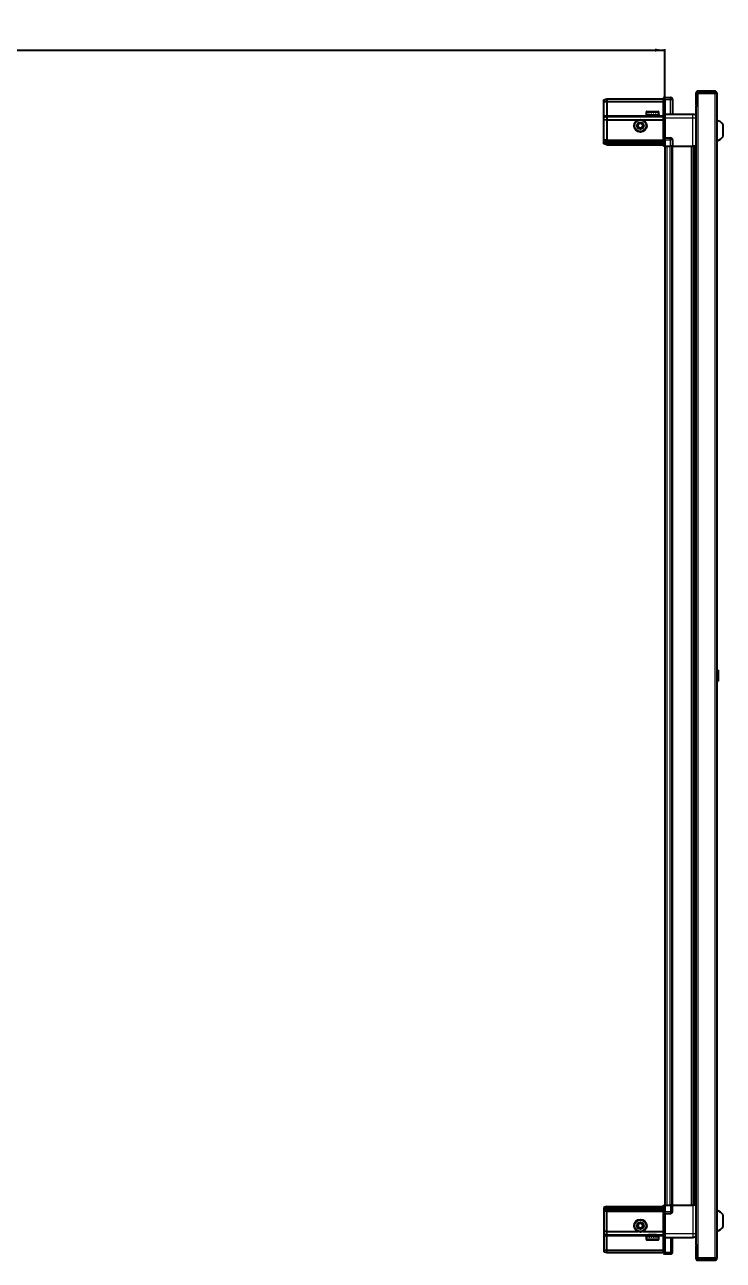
# Model space of a CAD drawing. Header units: millimetres. Extents: x 1315 to 5789, y -1245 to 1969.
# Drawn here: x 3740 to 4457, y 577 to 1844 of the extents above; entities that cross this region are included whole.
import ezdxf

# ---------------------------------------------------------------- set-up
doc = ezdxf.new("R2010")
doc.units = ezdxf.units.MM
doc.layers.add('FORMAT', color=7, linetype='Continuous')
doc.styles.add('SLDTEXTSTYLE0', font='TXT', dxfattribs={"width": 0.75})
doc.dimstyles.new('SLDDIMSTYLE0', dxfattribs={"dimtxt": 20, "dimasz": 10, "dimexe": 0, "dimexo": 0.0625, "dimgap": 5, "dimtad": 2, "dimdec": 1, "dimrnd": 1e-09, "dimzin": 12, "dimdsep": 46, "dimtxsty": 'SLDTEXTSTYLE0', "dimsah": 1, "dimcen": 0.09, "dimadec": 0, "dimazin": 3, "dimtfac": 1, "dimtofl": 0, "dimtmove": 0, "dimatfit": 3, "dimfxl": 0, "dimfrac": 2, "dimtolj": 1, "dimtzin": 12, "dimarcsym": 0})

# ---------------------------------------------------------------- blocks, each defined once
blk = doc.blocks.new('_D_6')
at = {"layer": 'FORMAT'}
for p, q in [((2897, 1719.3), (2897, 1818.8)), ((2897, 1817.8), (4397, 1817.8)), ((4397, 1719.3), (4397, 1818.8))]:
    blk.add_line(p, q, dxfattribs=at)
for points in [[(2897, 1817.8), (2907, 1816.3), (2907, 1819.4)], [(4397, 1817.8), (4387, 1819.4), (4387, 1816.3)]]:
    blk.add_solid(points, dxfattribs=at)
at = {"layer": 'FORMAT', "insert": (3617.4, 1843.6), "char_height": 20, "attachment_point": 1, "style": 'SLDTEXTSTYLE0'}
blk.add_mtext('1500', dxfattribs=at)

msp = doc.modelspace()

# ---------------------------------------------------------------- linework, layer by layer
at = {"color": 7, "linetype": 'Continuous', "lineweight": 25}
for p, q in [((4448.23, 1775.82), (4430.93, 1775.82)), ((4448.23, 1774.32), (4430.93, 1774.32)), ((4448.23, 1774.32), (4448.23, 1775.82)), ((4334.33, 1767.02), (4337.33, 1767.82)), ((4334.33, 1765.17), (4334.33, 1767.02)), ((4334.33, 1765.17), (4337.33, 1765.32)), ((4334.33, 1750.82), (4334.33, 1765.17)), ((4337.33, 1767.82), (4337.33, 1765.32)), ((4337.33, 1767.82), (4395.63, 1767.82)), ((4337.33, 1765.32), (4337.33, 1750.82)), ((4337.33, 1765.32), (4395.63, 1765.32)), ((4396.49, 1769.32), (4395.63, 1768.82)), ((4396.49, 1769.32), (4395.63, 1768.82)), ((4395.63, 1768.82), (4395.63, 1767.32)), ((4395.63, 1752.52), (4395.63, 1767.32)), ((4396.83, 1769.32), (4396.49, 1769.32)), ((4396.83, 1769.32), (4396.49, 1769.32)), ((4396.83, 1769.32), (4396.83, 1769.32)), ((4396.83, 1767.32), (4396.83, 1769.32)), ((4396.83, 1769.32), (4402.83, 1769.32)), ((4396.83, 1767.32), (4396.83, 1752.52)), ((4404.83, 1767.32), (4404.83, 1752.32)), ((4428.83, 1773.72), (4428.83, 1761.32)), ((4428.83, 1761.32), (4430.33, 1761.32)), ((4430.33, 1773.72), (4430.33, 1761.32)), ((4430.83, 1760.82), (4430.83, 1773.72)), ((4430.83, 1773.72), (4448.23, 1773.72)), ((4448.23, 1773.72), (4450.33, 1773.72)), ((4450.33, 1773.72), (4450.33, 578.92)), ((4334.33, 1749.02), (4334.33, 1750.82)), ((4334.33, 1749.02), (4337.33, 1749.82)), ((4334.33, 1745.99), (4334.33, 1749.02)), ((4337.33, 1750.82), (4337.33, 1749.82)), ((4337.33, 1749.82), (4337.33, 1746.32)), ((4337.33, 1749.82), (4395.63, 1749.82)), ((4377.83, 1754.22), (4377.83, 1751.32)), ((4377.83, 1751.32), (4377.86, 1751.32)), ((4377.98, 1751.82), (4377.86, 1751.82)), ((4377.86, 1751.82), (4377.86, 1751.32)), ((4377.86, 1751.32), (4377.98, 1751.32)), ((4377.98, 1751.82), (4377.98, 1751.32)), ((4377.98, 1751.32), (4378.39, 1751.32)), ((4378.73, 1751.82), (4378.39, 1751.82)), ((4378.39, 1751.82), (4378.39, 1751.32)), ((4378.39, 1751.32), (4378.73, 1751.32)), ((4378.63, 1755.02), (4390.03, 1755.02)), ((4378.73, 1751.82), (4378.73, 1751.32)), ((4378.73, 1751.32), (4379.51, 1751.32)), ((4380.03, 1751.82), (4379.51, 1751.82)), ((4379.51, 1751.82), (4379.51, 1751.32)), ((4379.51, 1751.32), (4380.03, 1751.32)), ((4379.93, 1751.32), (4379.93, 1751.22)), ((4379.93, 1751.22), (4388.73, 1751.22)), ((4380.03, 1751.82), (4380.03, 1751.32)), ((4380.03, 1751.32), (4381.09, 1751.32)), ((4380.33, 1750.82), (4381.02, 1750.34)), ((4380.33, 1750.82), (4388.33, 1750.82)), ((4381.02, 1750.34), (4380.33, 1749.86)), ((4380.33, 1749.86), (4380.33, 1749.82)), ((4380.33, 1749.86), (4388.33, 1749.86)), ((4381.02, 1750.34), (4387.64, 1750.34)), ((4381.75, 1751.82), (4381.09, 1751.82)), ((4381.09, 1751.82), (4381.09, 1751.32)), ((4381.09, 1751.32), (4381.75, 1751.32)), ((4381.75, 1751.82), (4381.75, 1751.32)), ((4381.75, 1751.32), (4382.99, 1751.32)), ((4383.72, 1751.82), (4382.99, 1751.82)), ((4382.99, 1751.82), (4382.99, 1751.32)), ((4382.99, 1751.32), (4383.42, 1751.32)), ((4383.42, 1751.82), (4383.42, 1751.32)), ((4383.72, 1751.82), (4383.72, 1751.32)), ((4383.72, 1751.32), (4385.02, 1751.32)), ((4385.75, 1751.82), (4385.02, 1751.82)), ((4385.02, 1751.82), (4385.02, 1751.32)), ((4385.29, 1751.82), (4385.29, 1751.32)), ((4385.29, 1751.32), (4385.75, 1751.32)), ((4385.75, 1751.82), (4385.75, 1751.32)), ((4385.75, 1751.32), (4386.98, 1751.32)), ((4387.64, 1751.82), (4386.98, 1751.82)), ((4386.98, 1751.82), (4386.98, 1751.32)), ((4386.98, 1751.32), (4387.64, 1751.32)), ((4387.64, 1751.82), (4387.64, 1751.32)), ((4387.64, 1751.32), (4388.69, 1751.32)), ((4387.64, 1750.34), (4388.33, 1750.82)), ((4388.33, 1749.86), (4387.64, 1750.34)), ((4388.33, 1749.82), (4388.33, 1749.86)), ((4389.21, 1751.82), (4388.69, 1751.82)), ((4388.69, 1751.82), (4388.69, 1751.32)), ((4388.69, 1751.32), (4389.21, 1751.32)), ((4388.73, 1751.22), (4388.73, 1751.32)), ((4389.21, 1751.82), (4389.21, 1751.32)), ((4389.21, 1751.32), (4389.96, 1751.32)), ((4390.29, 1751.82), (4389.96, 1751.82)), ((4389.96, 1751.82), (4389.96, 1751.32)), ((4389.96, 1751.32), (4390.29, 1751.32)), ((4390.29, 1751.82), (4390.29, 1751.32)), ((4390.29, 1751.32), (4390.69, 1751.32)), ((4390.8, 1751.82), (4390.69, 1751.82)), ((4390.69, 1751.82), (4390.69, 1751.32)), ((4390.69, 1751.32), (4390.8, 1751.32)), ((4390.8, 1751.82), (4390.8, 1751.32)), ((4390.8, 1751.32), (4390.83, 1751.32)), ((4390.83, 1751.32), (4390.83, 1754.22)), ((4395.63, 1752.32), (4395.63, 1752.52)), ((4396.83, 1752.32), (4395.63, 1752.32)), ((4395.63, 1748.32), (4395.63, 1752.32)), ((4396.83, 1752.52), (4396.83, 1752.32)), ((4396.83, 1752.32), (4396.83, 1748.32)), ((4396.83, 1752.32), (4425.83, 1752.32)), ((4428.73, 1760.82), (4428.73, 591.82)), ((4428.73, 1760.82), (4430.83, 1760.82)), ((4337.33, 1746.32), (4334.33, 1745.99)), ((4334.33, 1725.82), (4334.33, 1745.99)), ((4337.33, 1746.32), (4337.33, 1725.82)), ((4337.33, 1746.32), (4369.33, 1746.32)), ((4374.33, 1746.32), (4395.63, 1746.32)), ((4395.63, 1728.02), (4395.63, 1748.32)), ((4396.83, 1748.32), (4396.83, 1728.02)), ((4456.93, 1729.32), (4456.93, 1741.32)), ((4334.33, 1724.02), (4334.33, 1725.82)), ((4337.33, 1724.82), (4334.33, 1724.02)), ((4334.33, 1723.28), (4334.33, 1724.02)), ((4337.33, 1723.82), (4334.33, 1723.28)), ((4334.33, 1722.78), (4334.33, 1723.28)), ((4337.33, 1725.82), (4337.33, 1724.82)), ((4337.33, 1724.82), (4337.33, 1723.82)), ((4337.33, 1724.82), (4395.63, 1724.82)), ((4337.33, 1723.82), (4337.33, 1722.32)), ((4337.33, 1723.82), (4395.63, 1723.82)), ((4395.63, 1727.82), (4395.63, 1728.02)), ((4396.83, 1727.82), (4395.63, 1727.82)), ((4395.63, 1727.82), (4395.63, 1727.15)), ((4395.63, 1719.32), (4395.63, 1727.15)), ((4396.49, 1725.82), (4396.49, 1719.32)), ((4396.83, 1728.02), (4396.83, 1727.82)), ((4396.83, 1725.82), (4396.83, 1727.82)), ((4396.83, 1725.82), (4396.83, 1727.82)), ((4396.83, 1727.82), (4402.83, 1727.82)), ((4396.83, 1725.82), (4396.83, 1719.32)), ((4404.83, 1725.82), (4404.83, 1719.32)), ((4334.33, 1721.63), (4334.33, 1722.78)), ((4337.33, 1722.32), (4334.33, 1722.78)), ((4337.33, 1720.82), (4334.33, 1721.63)), ((4337.33, 1722.32), (4395.63, 1722.32)), ((4337.33, 1722.32), (4337.33, 1720.82)), ((4337.33, 1720.82), (4395.63, 1720.82)), ((4396.49, 1719.32), (4395.63, 1719.32)), ((4396.83, 1719.32), (4396.49, 1719.32)), ((4396.83, 1719.32), (4402.83, 1719.32)), ((4396.98, 1719.32), (4396.98, 633.32)), ((4404.83, 1719.32), (4402.83, 1719.32)), ((4404.18, 1719.32), (4404.18, 633.32)), ((4404.83, 1719.32), (4425.83, 1719.32)), ((4426.85, 633.32), (4426.85, 1719.32)), ((4426.88, 633.32), (4426.88, 1719.32)), ((4428.68, 1719.32), (4428.68, 633.32)), ((4451.31, 1182.11), (4450.33, 1181.12)), ((4451.83, 1182.11), (4451.31, 1182.11)), ((4451.31, 1182.11), (4451.31, 1170.54)), ((4451.83, 1182.11), (4451.83, 1170.54)), ((4450.33, 1171.52), (4451.31, 1170.54)), ((4451.31, 1170.54), (4451.83, 1170.54)), ((4337.33, 631.82), (4334.33, 631.02)), ((4334.33, 631.02), (4334.33, 629.87)), ((4337.33, 630.32), (4334.33, 629.87)), ((4334.33, 629.87), (4334.33, 629.37)), ((4337.33, 628.82), (4334.33, 629.37)), ((4334.33, 629.37), (4334.33, 628.63)), ((4337.33, 627.82), (4334.33, 628.63)), ((4334.33, 628.63), (4334.33, 626.82)), ((4334.33, 626.82), (4334.33, 606.66)), ((4337.33, 630.32), (4337.33, 631.82)), ((4337.33, 631.82), (4395.63, 631.82)), ((4337.33, 628.82), (4337.33, 630.32)), ((4337.33, 630.32), (4395.63, 630.32)), ((4337.33, 628.82), (4395.63, 628.82)), ((4337.33, 627.82), (4337.33, 628.82)), ((4337.33, 627.82), (4395.63, 627.82)), ((4337.33, 626.82), (4337.33, 627.82)), ((4337.33, 606.32), (4337.33, 626.82)), ((4395.63, 625.5), (4395.63, 633.32)), ((4395.63, 633.32), (4396.49, 633.32)), ((4395.63, 625.5), (4395.63, 624.82)), ((4396.83, 624.82), (4395.63, 624.82)), ((4395.63, 624.62), (4395.63, 624.82)), ((4395.63, 604.32), (4395.63, 624.62)), ((4396.49, 633.32), (4396.49, 633.32)), ((4396.49, 633.32), (4396.49, 626.82)), ((4396.83, 633.32), (4396.49, 633.32)), ((4396.83, 633.32), (4396.83, 626.82)), ((4396.83, 633.32), (4396.83, 633.32)), ((4396.83, 633.32), (4396.83, 626.82)), ((4396.83, 633.32), (4402.83, 633.32)), ((4396.83, 624.82), (4396.83, 626.82)), ((4396.83, 624.82), (4396.83, 624.62)), ((4396.83, 624.82), (4402.83, 624.82)), ((4396.83, 624.62), (4396.83, 604.32)), ((4404.83, 633.32), (4402.83, 633.32)), ((4404.83, 626.82), (4404.83, 633.32)), ((4404.83, 633.32), (4425.83, 633.32)), ((4456.93, 611.32), (4456.93, 623.32)), ((4337.33, 606.32), (4334.33, 606.66)), ((4334.33, 606.66), (4334.33, 603.63)), ((4334.33, 603.63), (4337.33, 602.82)), ((4334.33, 603.63), (4334.33, 601.82)), ((4334.33, 601.82), (4334.33, 587.48)), ((4337.33, 606.32), (4369.33, 606.32)), ((4337.33, 602.82), (4337.33, 606.32)), ((4337.33, 602.82), (4395.63, 602.82)), ((4337.33, 601.82), (4337.33, 602.82)), ((4337.33, 587.32), (4337.33, 601.82)), ((4374.33, 606.32), (4395.63, 606.32)), ((4377.83, 601.32), (4377.83, 598.42)), ((4377.85, 601.32), (4377.83, 601.32)), ((4377.85, 600.82), (4377.85, 601.32)), ((4377.94, 601.32), (4377.85, 601.32)), ((4377.85, 600.82), (4377.94, 600.82)), ((4377.94, 600.82), (4377.94, 601.32)), ((4378.32, 601.32), (4377.94, 601.32)), ((4378.32, 600.82), (4378.32, 601.32)), ((4378.63, 601.32), (4378.32, 601.32)), ((4378.32, 600.82), (4378.63, 600.82)), ((4378.63, 600.82), (4378.63, 601.32)), ((4379.37, 601.32), (4378.63, 601.32)), ((4390.03, 597.62), (4378.63, 597.62)), ((4379.37, 600.82), (4379.37, 601.32)), ((4379.88, 601.32), (4379.37, 601.32)), ((4379.37, 600.82), (4379.88, 600.82)), ((4379.88, 600.82), (4379.88, 601.32)), ((4380.92, 601.32), (4379.88, 601.32)), ((4379.93, 601.42), (4379.93, 601.32)), ((4388.73, 601.42), (4379.93, 601.42)), ((4380.33, 602.82), (4380.33, 602.79)), ((4380.33, 602.79), (4381.02, 602.31)), ((4388.33, 602.79), (4380.33, 602.79)), ((4381.02, 602.31), (4380.33, 601.82)), ((4388.33, 601.82), (4380.33, 601.82)), ((4380.92, 600.82), (4380.92, 601.32)), ((4381.57, 601.32), (4380.92, 601.32)), ((4380.92, 600.82), (4381.57, 600.82)), ((4387.64, 602.31), (4381.02, 602.31)), ((4381.57, 600.82), (4381.57, 601.32)), ((4382.79, 601.32), (4381.57, 601.32)), ((4382.79, 600.82), (4382.79, 601.32)), ((4383.29, 601.32), (4382.79, 601.32)), ((4382.79, 600.82), (4383.52, 600.82)), ((4383.29, 600.82), (4383.29, 601.32)), ((4383.52, 600.82), (4383.52, 601.32)), ((4384.82, 601.32), (4383.52, 601.32)), ((4384.82, 600.82), (4384.82, 601.32)), ((4384.82, 600.82), (4385.55, 600.82)), ((4385.16, 600.82), (4385.16, 601.32)), ((4385.55, 601.32), (4385.16, 601.32)), ((4385.55, 600.82), (4385.55, 601.32)), ((4386.8, 601.32), (4385.55, 601.32)), ((4386.8, 600.82), (4386.8, 601.32)), ((4387.46, 601.32), (4386.8, 601.32)), ((4386.8, 600.82), (4387.46, 600.82)), ((4387.46, 600.82), (4387.46, 601.32)), ((4388.54, 601.32), (4387.46, 601.32)), ((4387.64, 602.31), (4388.33, 602.79)), ((4388.33, 601.82), (4387.64, 602.31)), ((4388.33, 602.79), (4388.33, 602.82)), ((4388.54, 600.82), (4388.54, 601.32)), ((4389.07, 601.32), (4388.54, 601.32)), ((4388.54, 600.82), (4389.07, 600.82)), ((4388.73, 601.32), (4388.73, 601.42)), ((4389.07, 600.82), (4389.07, 601.32)), ((4389.86, 601.32), (4389.07, 601.32)), ((4389.86, 600.82), (4389.86, 601.32)), ((4390.21, 601.32), (4389.86, 601.32)), ((4389.86, 600.82), (4390.21, 600.82)), ((4390.21, 600.82), (4390.21, 601.32)), ((4390.64, 601.32), (4390.21, 601.32)), ((4390.64, 600.82), (4390.64, 601.32)), ((4390.78, 601.32), (4390.64, 601.32)), ((4390.64, 600.82), (4390.78, 600.82)), ((4390.78, 600.82), (4390.78, 601.32)), ((4390.83, 601.32), (4390.78, 601.32)), ((4390.83, 598.42), (4390.83, 601.32)), ((4395.63, 600.32), (4395.63, 604.32)), ((4396.83, 600.32), (4395.63, 600.32)), ((4395.63, 600.12), (4395.63, 600.32)), ((4395.63, 585.32), (4395.63, 600.12)), ((4396.83, 604.32), (4396.83, 600.32)), ((4396.83, 600.32), (4396.83, 600.12)), ((4396.83, 600.32), (4425.83, 600.32)), ((4396.83, 600.12), (4396.83, 585.32)), ((4396.83, 600.12), (4396.83, 585.32)), ((4404.83, 585.32), (4404.83, 600.32)), ((4334.33, 587.48), (4337.33, 587.32)), ((4334.33, 587.48), (4334.33, 585.63)), ((4334.33, 585.63), (4337.33, 584.82)), ((4337.33, 587.32), (4395.63, 587.32)), ((4337.33, 584.82), (4337.33, 587.32)), ((4337.33, 584.82), (4395.63, 584.82)), ((4395.63, 585.32), (4395.63, 583.82)), ((4395.63, 583.82), (4396.49, 583.32)), ((4396.83, 583.32), (4396.49, 583.32)), ((4396.83, 583.32), (4396.83, 585.32)), ((4396.83, 583.32), (4402.83, 583.32)), ((4430.83, 591.82), (4428.73, 591.82)), ((4428.83, 591.32), (4430.33, 591.32)), ((4428.83, 591.32), (4428.83, 578.92)), ((4430.33, 591.32), (4430.33, 578.92)), ((4430.83, 578.92), (4430.83, 591.82)), ((4448.23, 578.92), (4430.83, 578.92)), ((4430.93, 578.32), (4448.23, 578.32)), ((4430.93, 576.82), (4448.23, 576.82)), ((4450.33, 578.92), (4448.23, 578.92)), ((4448.23, 578.32), (4448.23, 576.82))]:
    msp.add_line(p, q, dxfattribs=at)
at = {"color": 8, "linetype": 'Continuous', "lineweight": 18}
for p, q in [((4430.93, 1774.32), (4430.93, 1775.82)), ((4396.83, 1767.32), (4395.63, 1767.32)), ((4396.83, 1767.32), (4402.83, 1767.32)), ((4402.83, 1767.32), (4402.83, 1769.32)), ((4402.83, 1767.32), (4404.83, 1767.32)), ((4402.83, 1752.32), (4402.83, 1767.32)), ((4430.33, 1773.72), (4428.83, 1773.72)), ((4448.23, 1773.72), (4448.23, 578.92)), ((4334.33, 1750.82), (4337.33, 1750.82)), ((4337.33, 1750.82), (4380.33, 1750.82)), ((4377.83, 1754.22), (4390.83, 1754.22)), ((4388.33, 1750.82), (4395.63, 1750.82)), ((4395.63, 1752.52), (4396.83, 1752.52)), ((4430.83, 1760.82), (4430.83, 591.82)), ((4396.83, 1748.32), (4395.63, 1748.32)), ((4396.83, 1748.32), (4425.83, 1748.32)), ((4425.83, 1719.32), (4425.83, 1748.32)), ((4337.33, 1725.82), (4334.33, 1725.82)), ((4337.33, 1725.82), (4395.63, 1725.82)), ((4395.63, 1728.02), (4396.83, 1728.02)), ((4396.83, 1725.82), (4396.49, 1725.82)), ((4396.83, 1725.82), (4402.83, 1725.82)), ((4402.83, 1725.82), (4402.83, 1727.82)), ((4404.83, 1725.82), (4402.83, 1725.82)), ((4402.83, 1719.32), (4402.83, 1725.82)), ((4398.98, 1719.32), (4398.98, 633.32)), ((4402.18, 1719.32), (4402.18, 633.32)), ((4404.83, 1719.32), (4404.83, 633.32)), ((4424.23, 633.32), (4424.23, 1719.32)), ((4425.64, 1719.32), (4425.64, 633.32)), ((4428.09, 633.32), (4428.09, 1719.32)), ((4337.33, 626.82), (4334.33, 626.82)), ((4337.33, 626.82), (4395.63, 626.82)), ((4396.83, 624.62), (4395.63, 624.62)), ((4396.83, 633.32), (4396.49, 633.32)), ((4396.83, 626.82), (4396.49, 626.82)), ((4396.83, 626.82), (4402.83, 626.82)), ((4402.83, 633.32), (4402.83, 626.82)), ((4402.83, 626.82), (4402.83, 624.82)), ((4404.83, 626.82), (4402.83, 626.82)), ((4425.83, 633.32), (4425.83, 604.32)), ((4334.33, 601.82), (4337.33, 601.82)), ((4337.33, 601.82), (4380.33, 601.82)), ((4390.83, 598.42), (4377.83, 598.42)), ((4388.33, 601.82), (4395.63, 601.82)), ((4396.83, 604.32), (4395.63, 604.32)), ((4396.83, 600.12), (4395.63, 600.12)), ((4396.83, 604.32), (4425.83, 604.32)), ((4402.83, 600.32), (4402.83, 585.32)), ((4396.83, 585.32), (4395.63, 585.32)), ((4396.83, 585.32), (4402.83, 585.32)), ((4402.83, 585.32), (4404.83, 585.32)), ((4402.83, 585.32), (4402.83, 583.32)), ((4430.33, 578.92), (4428.83, 578.92)), ((4430.93, 578.32), (4430.93, 576.82))]:
    msp.add_line(p, q, dxfattribs=at)
at = {"color": 7, "linetype": 'Continuous', "lineweight": 25}
for centre, radius in [((4371.83, 1740.32), 6.5), ((4371.83, 1740.32), 3.46), ((4371.83, 612.32), 6.5), ((4371.83, 612.32), 3.46)]:
    msp.add_circle(centre, radius, dxfattribs=at)
at = {"color": 8, "linetype": 'Continuous', "lineweight": 18}
for centre in [(4371.83, 1740.32), (4371.83, 612.32)]:
    msp.add_circle(centre, 5.7, dxfattribs=at)
at = {"color": 7, "linetype": 'Continuous', "lineweight": 25}
for centre, radius, start, end in [((4430.93, 1773.72), 2.1, 90, 180), ((4430.93, 1773.72), 0.6, 90, 180), ((4448.23, 1773.72), 2.1, 0, 90), ((4448.23, 1773.72), 0.6, 0, 90), ((4402.83, 1767.32), 2, 0, 90), ((4378.63, 1754.22), 0.8, 90, 180), ((4379.93, 1750.82), 0.4, 0, 90), ((4388.73, 1750.82), 0.4, 90, 180), ((4390.03, 1754.22), 0.8, 0, 90), ((4371.83, 1740.32), 2.5, 120.74103, 180.74103), ((4371.83, 1740.32), 2.5, 180.74103, 240.74103), ((4371.83, 1740.32), 2.5, 60.74103, 120.74103), ((4371.83, 1740.32), 2.5, 240.74103, 300.74103), ((4371.83, 1740.32), 2.5, 0.74103, 60.74103), ((4371.83, 1740.32), 2.5, 300.74103, 0.74103), ((4447.3, 1734.3), 11.91, 36.1266, 75.29965), ((4402.83, 1725.82), 2, 0, 90), ((4447.3, 1736.35), 11.91, 284.70035, 323.8734), ((4402.83, 626.82), 2, 270, 0), ((4447.3, 616.3), 11.91, 36.1266, 75.29965), ((4371.83, 612.32), 2.5, 155.91157, 215.91157), ((4371.83, 612.32), 2.5, 95.91157, 155.91157), ((4371.83, 612.32), 2.5, 215.91157, 275.91157), ((4371.83, 612.32), 2.5, 35.91157, 95.91157), ((4371.83, 612.32), 2.5, 275.91157, 335.91157), ((4371.83, 612.32), 2.5, 335.91157, 35.91157), ((4447.3, 618.35), 11.91, 284.70035, 323.8734), ((4378.63, 598.42), 0.8, 180, 270), ((4379.93, 601.82), 0.4, 270, 0), ((4388.73, 601.82), 0.4, 180, 270), ((4390.03, 598.42), 0.8, 270, 0), ((4402.83, 585.32), 2, 270, 0), ((4430.93, 578.92), 2.1, 180, 270), ((4430.93, 578.92), 0.6, 180, 270), ((4448.23, 578.92), 0.6, 270, 0), ((4448.23, 578.92), 2.1, 270, 0)]:
    msp.add_arc(centre, radius, start, end, dxfattribs=at)
for centre, start_param, end_param in [((4393.03, 1725.82), 0, 0.7227342), ((4393.03, 626.82), 5.5604511, 6.2831853)]:
    msp.add_ellipse(centre, major_axis=(3.46, 0), ratio=0.5773503, start_param=start_param, end_param=end_param, dxfattribs=at)
for points, knots in [([(4425.83, 1752.32), (4426.27, 1752.28), (4426.95, 1752.21), (4427.76, 1751.77), (4428.31, 1751.33), (4428.59, 1750.96), (4428.73, 1750.77)], [0, 0, 0, 0, 0.3842982, 0.5911726, 0.8024372, 1, 1, 1, 1]), ([(4369.31, 1741.73), (4369.75, 1742), (4370.58, 1742.49), (4371.41, 1742.98), (4371.79, 1743.21)], [0, 0, 0, 0, 0.5346859, 1, 1, 1, 1]), ([(4369.35, 1738.85), (4369.34, 1738.97), (4369.34, 1739.57), (4369.32, 1740.57), (4369.31, 1741.39), (4369.31, 1741.73)], [0, 0, 0, 0, 0.1331247, 0.6370994, 1, 1, 1, 1]), ([(4371.86, 1737.44), (4371.41, 1737.69), (4370.57, 1738.16), (4369.74, 1738.63), (4369.35, 1738.85)], [0, 0, 0, 0, 0.5346859, 1, 1, 1, 1]), ([(4371.79, 1743.21), (4372.24, 1742.96), (4373.08, 1742.49), (4373.92, 1742.02), (4374.31, 1741.8)], [0, 0, 0, 0, 0.53468586, 1, 1, 1, 1]), ([(4374.35, 1738.91), (4373.9, 1738.65), (4373.07, 1738.16), (4372.25, 1737.67), (4371.86, 1737.44)], [0, 0, 0, 0, 0.5346859, 1, 1, 1, 1]), ([(4374.31, 1741.8), (4374.31, 1741.45), (4374.32, 1740.63), (4374.34, 1739.64), (4374.34, 1739.04), (4374.35, 1738.91)], [0, 0, 0, 0, 0.3629006, 0.8668753, 1, 1, 1, 1]), ([(4428.68, 1719.32), (4428.64, 1719.32), (4428.42, 1719.32), (4427.7, 1719.32), (4426.74, 1719.32), (4426.09, 1719.32), (4425.83, 1719.32)], [0, 0, 0, 0, 0.0717073, 0.4209791, 0.7702508, 1, 1, 1, 1]), ([(4428.68, 633.32), (4428.64, 633.32), (4428.42, 633.32), (4427.7, 633.32), (4426.74, 633.32), (4426.09, 633.32), (4425.83, 633.32)], [0, 0, 0, 0, 0.0717073, 0.4209791, 0.7702508, 1, 1, 1, 1]), ([(4368.96, 612.03), (4369.17, 612.5), (4369.56, 613.38), (4369.95, 614.25), (4370.13, 614.66)], [0, 0, 0, 0, 0.5346859, 1, 1, 1, 1]), ([(4370.65, 609.69), (4370.35, 610.11), (4369.78, 610.89), (4369.22, 611.66), (4368.96, 612.03)], [0, 0, 0, 0, 0.53468586, 1, 1, 1, 1]), ([(4370.13, 614.66), (4370.48, 614.7), (4371.3, 614.78), (4372.29, 614.88), (4372.88, 614.95), (4373.01, 614.96)], [0, 0, 0, 0, 0.3629006, 0.8668753, 1, 1, 1, 1]), ([(4373.52, 609.99), (4373.4, 609.97), (4372.8, 609.91), (4371.81, 609.81), (4370.99, 609.72), (4370.65, 609.69)], [0, 0, 0, 0, 0.1331247, 0.6370994, 1, 1, 1, 1]), ([(4373.01, 614.96), (4373.31, 614.54), (4373.87, 613.76), (4374.44, 612.98), (4374.7, 612.62)], [0, 0, 0, 0, 0.53468586, 1, 1, 1, 1]), ([(4374.7, 612.62), (4374.49, 612.15), (4374.09, 611.27), (4373.7, 610.39), (4373.52, 609.99)], [0, 0, 0, 0, 0.5346859, 1, 1, 1, 1]), ([(4425.83, 600.32), (4426.27, 600.37), (4426.95, 600.44), (4427.76, 600.88), (4428.31, 601.32), (4428.59, 601.69), (4428.73, 601.87)], [0, 0, 0, 0, 0.3842982, 0.5911726, 0.8024372, 1, 1, 1, 1])]:
    msp.add_open_spline(points, degree=3, knots=knots, dxfattribs=at)
at = {"color": 8, "linetype": 'Continuous', "lineweight": 18}
for points in [[(4425.83, 1748.32), (4425.83, 1748.85), (4425.83, 1749.9), (4425.83, 1751.22), (4425.83, 1752.14), (4425.83, 1752.26), (4425.83, 1752.32)], [(4425.83, 604.32), (4425.83, 603.8), (4425.83, 602.75), (4425.83, 601.43), (4425.83, 600.5), (4425.83, 600.38), (4425.83, 600.32)]]:
    msp.add_open_spline(points, degree=3, dxfattribs=at)
for points in [[(4425.83, 1748.32), (4426.27, 1748.32), (4426.95, 1748.32), (4427.76, 1748.32), (4428.31, 1748.32), (4428.59, 1748.32), (4428.73, 1748.32)], [(4425.83, 604.32), (4426.27, 604.32), (4426.95, 604.32), (4427.76, 604.32), (4428.31, 604.32), (4428.59, 604.32), (4428.73, 604.32)]]:
    msp.add_open_spline(points, degree=3, knots=[0, 0, 0, 0, 0.3842982, 0.5911726, 0.8024372, 1, 1, 1, 1], dxfattribs=at)

# ---------------------------------------------------------------- dimensions: what is measured, and where the dimension line sits
at = {"layer": 'FORMAT'}
dim = msp.add_linear_dim(base=(4396.98, 1817.82), p1=(2896.98, 1719.32), p2=(4396.98, 1719.32), angle=0, dimstyle='SLDDIMSTYLE0', dxfattribs=at)
dim.commit()
dim.dimension.update_dxf_attribs({"geometry": '_D_6', "text_midpoint": (3646.98, 1817.82), "dimtype": 160})

doc.saveas('drawing.dxf')
